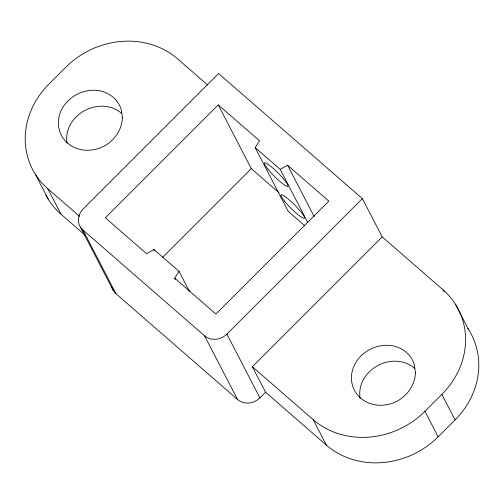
<?xml version="1.0" encoding="UTF-8"?>
<svg xmlns="http://www.w3.org/2000/svg" width="504" height="504" viewBox="0 0 504 504"><rect width="100%" height="100%" fill="white"/><g stroke="black" fill="none" stroke-linecap="round" stroke-linejoin="round"><path stroke-width="0.76" d="M304.529 225.521L288.206 211.321L255.163 147.584L259.522 140.811L218.263 104.914L105.355 217.816L146.614 253.714L153.972 249.562L179.04 271.373L189.454 291.463M175.398 279.525L174.68 278.139L179.04 271.373M162.307 257.639L251.301 168.651L218.263 104.914M82.889 229.937L204.536 335.79A16.147 14.465 -27.4 0 0 226.882 334.127L362.376 198.639L218.61 73.54L83.116 209.028A16.147 14.465 -27.4 0 0 82.889 229.937L115.926 293.674L237.573 399.527A16.147 14.465 -27.4 0 0 259.919 397.864L265.57 392.219L252.353 366.723L382.196 236.88L362.376 198.639M252.353 366.723L313.173 419.649A80.728 72.311 -27.4 0 0 424.922 411.314L441.863 394.374A80.728 72.311 -27.4 0 0 443.022 289.813L382.196 236.88M265.57 392.219L326.39 445.145A80.728 72.311 -27.4 0 0 438.14 436.804L455.074 419.87A80.728 72.311 -27.4 0 0 467.806 328.425M255.163 147.584L280.23 169.394L287.589 165.236L328.847 201.14L215.939 314.042L174.68 278.139M207.724 85.063L177.61 58.855A80.728 72.311 -27.4 0 0 65.86 67.196L48.926 84.13A80.728 72.311 -27.4 0 0 47.767 188.698L60.978 214.187L85.189 235.261M251.301 168.651L279.002 192.755M47.767 188.698L79.651 216.443M455.408 304.189L468.626 329.679M443.022 289.813L444.093 291.879M441.863 394.374L455.074 419.87M424.922 411.314L438.14 436.804M287.589 165.236L314.162 216.506M280.23 169.394L307.881 222.737M313.173 419.649L326.39 445.145M226.882 334.127L259.919 397.864M204.536 335.79L237.573 399.527M153.972 249.562L154.69 250.948M80.407 227.065L113.45 290.802M35.374 174.321L48.592 199.811M115.926 293.674A16.147 14.465 -27.4 0 1 111.907 287.349M60.978 214.187A80.728 72.311 -27.4 0 1 45.839 195.048M66.994 143.199A32.697 29.289 -27.4 0 1 71.108 123.247C78.586 111.208 93.227 104.366 107.258 106.609A32.697 29.289 -27.4 0 1 121.521 113.287M360.051 398.204A32.697 29.289 -27.4 0 1 364.165 378.252C371.65 366.219 386.284 359.377 400.315 361.614A32.697 29.289 -27.4 0 1 414.578 368.298M122.396 117.829C122.012 128.98 115.41 139.054 106.111 144.957A32.697 29.289 -27.4 0 1 67.53 143.079A32.697 29.289 -27.4 0 1 62.849 107.308C70.327 95.275 84.968 88.433 98.998 90.67A32.697 29.289 -27.4 0 1 121.395 110.162L122.396 117.829M415.454 372.84C415.076 383.991 408.467 394.065 399.168 399.968A32.697 29.289 -27.4 0 1 360.587 398.091A32.697 29.289 -27.4 0 1 355.906 362.319C363.39 350.28 378.025 343.445 392.055 345.681A32.697 29.289 -27.4 0 1 414.452 365.167L415.454 372.84M268.046 169.331A16.55 2.457 45 0 0 287.677 186.417A16.55 2.457 45 0 0 272.784 168.071A16.55 2.457 45 0 0 268.046 169.331M284.565 201.197A16.55 2.457 45 0 0 304.202 218.282A16.55 2.457 45 0 0 289.302 199.943A16.55 2.457 45 0 0 284.565 201.197"/></g></svg>
